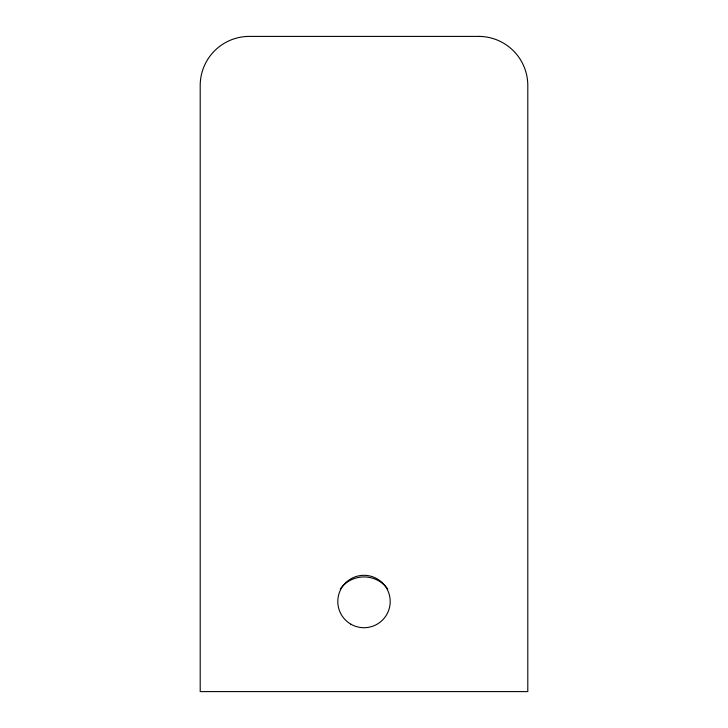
<?xml version="1.0" encoding="UTF-8"?>
<svg xmlns="http://www.w3.org/2000/svg" width="728" height="728" viewBox="0 0 728 728"><rect width="100%" height="100%" fill="white"/><g stroke="black" fill="none" stroke-linecap="round" stroke-linejoin="round"><path stroke-width="1.09" d="M340.276 588.916A29.484 29.484 0 0 1 387.724 588.916M478.66 36.4L249.34 36.4A49.14 49.14 0 0 0 200.2 85.54L200.2 691.6L527.8 691.6L527.8 85.54A49.14 49.14 0 0 0 478.66 36.4M350.896 624.205A26.208 26.208 0 0 0 390.208 601.51A26.208 26.208 0 0 0 350.896 578.815A26.208 26.208 0 0 0 350.896 624.205"/></g></svg>
